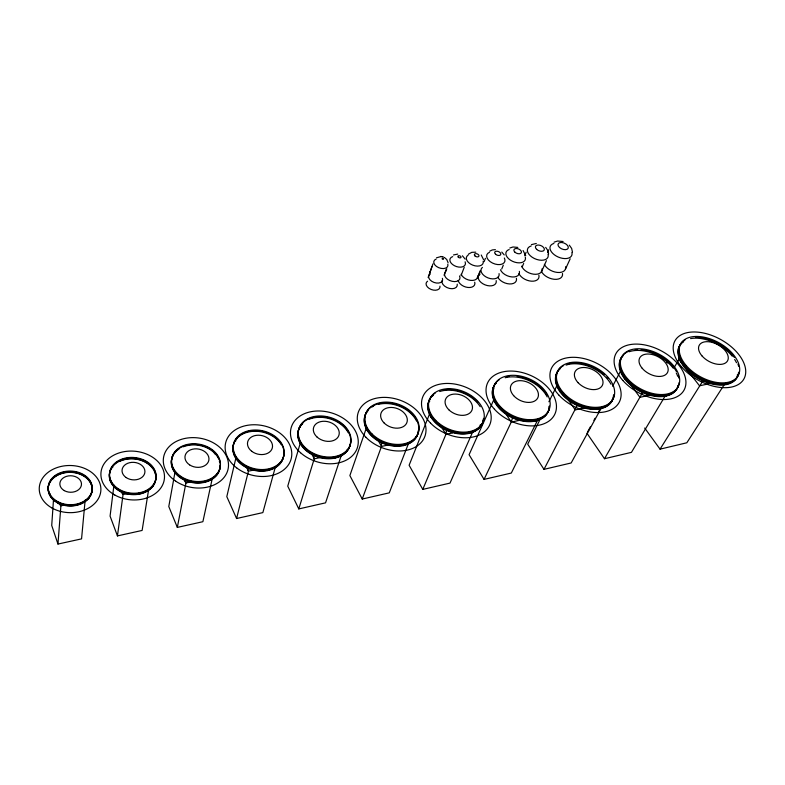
<?xml version="1.0" encoding="UTF-8"?>
<svg xmlns="http://www.w3.org/2000/svg" width="785" height="785" viewBox="0 0 785 785"><rect width="100%" height="100%" fill="white"/><g stroke="black" fill="none" stroke-linecap="round" stroke-linejoin="round"><path stroke-width="1.18" d="M53.547 498.985L51.722 525.469L57.962 544.054L81.561 538.873L85.143 500.173M57.962 544.054L60.896 505.805L60.102 503.509M113.972 485.13L110.077 516.118L117.446 535.91L142.124 530.444L148.493 490.409M117.446 535.91L123.059 494.501L122.352 492.666M446.508 430.376L445.939 434.331L422.781 489.389L449.991 483.109L472.786 431.77M174.976 472.344L168.785 506.521L177.331 527.402L202.883 521.701L212.244 478.683M177.331 527.402L185.937 482.971L185.113 481.028M235.794 458.46L226.806 496.64L236.579 518.522L262.857 512.605L275.447 466.692M236.579 518.522L248.423 471.157L247.236 467.978M300.38 442.74L287.752 486.17L298.8 508.915L325.549 502.842L341.318 455.359M512.507 417.865L511.261 422.065L484.06 479.39L469.087 454.701L494.059 399.182M298.8 508.915L314.236 458.813L313.578 455.369M366.252 428.306L349.875 475.573L362.238 499.044L389.262 492.852L408.759 442.838M431.956 266.645L429.915 272.513L432.927 263.907M428.11 277.507L430.2 271.708M362.238 499.044L381.51 446.41L381.461 442.711M445.792 271.541L446.793 268.804M444.045 275.241L446.194 269.422M461.03 275.672L464.21 267.342M484.129 261.64L485.424 258.304M477.349 277.89L480.155 270.766M478.565 275.771L479.939 272.267M429.866 413.185L409.113 465.26L422.781 489.389M501.733 269.029L503.303 265.212M524.665 255.733L526.166 252.211M522.172 267.008L523.673 263.466M577.191 405.452L543.985 469.351L527.706 444.182L540.208 419.151M547.547 252.427L548.695 249.807M541.787 271.149L546.409 260.679M565.426 269.176L570.204 258.785M537.97 419.425L511.31 473.051L484.06 479.39M548.901 401.734L557.046 385.406M587.484 432.113L590.408 426.785M593.911 420.387L595.079 418.258M598.582 411.85L599.75 409.721M612.604 386.259L620.739 370.746M601.153 408.269L571.156 462.973L543.985 469.351M642.581 392.608L604.479 458.725L586.905 433.183M674.001 367.812L678.946 359.451L678.789 355.674M665.395 395.611L631.444 452.356L604.479 458.725M644.701 428.041L660.038 449.157L702.869 380.882M724.624 384.061L686.826 442.779L660.038 449.157M85.967 500.33L89.039 497.994M468.37 254.203L471.765 252.338L475.769 252.171M151.211 487.436L152.987 486.16M436.48 257.823L441.091 256.518M216.415 474.866L217.474 474.16M489.722 251.151L492.293 249.944L495.364 249.64M279.823 462.924L281.423 461.914M346.656 450.286L348.452 449.197M415.716 437.059L416.737 436.47M479.87 425.313L480.41 425.019M480.95 424.714L482.078 424.096M547.518 411.919L548.136 411.585M612.084 399.555L612.751 399.212M737.164 375.142L737.939 374.759A32.774 19.37 28.9 0 1 696.619 377.585A32.774 19.37 28.9 0 1 683.696 341.583M554.063 242.173L557.605 241.024L563.081 241.505M531.396 244.645L536.302 243.478M509.789 248.031L513.027 246.981L517.776 247.403M453.455 254.968L457.684 254.104M519.611 420.318L511.261 422.065L506.335 414.441M585.424 407.768L575.258 409.898L568.291 399.8M650 395.169L639.922 397.288L630.021 383.845M708.61 383.875L699.513 385.788L686.875 369.598M389.792 444.683L381.51 446.41L378.282 440.601M452.435 432.977L445.939 434.331L441.906 427.609M128.083 493.461L123.059 494.501L121.057 491.852M192.021 481.715L185.937 482.971L184.308 480.057M254.683 469.862L248.423 471.157L247.157 468.449M321.526 457.302L314.236 458.813L311.724 453.897M64.095 505.147L60.896 505.805L58.6 503.42M621.632 371.158L620.788 371.325L621.396 372.159M679.79 359.285L678.946 359.451L682.234 363.661M441.68 256.577L443.633 257.078M440.611 256.479L441.975 256.607M724.957 384.277L726.547 384.503M665.268 395.983L665.994 396.101M599.043 408.563L600.348 408.818M534.134 420.819L535.301 421.084M466.83 432.888L468.88 433.448M402.391 445.34L403.284 445.625M334.047 457.832L334.802 458.126M48.856 493.265L49.975 493.696M110.293 480.999L111.431 481.47M172.533 468.566L173.671 469.087M267.086 470.264L267.724 470.558M234.45 455.908L236.138 456.752M299.801 442.789L300.9 443.397M203.393 482.157L203.904 482.461M366.713 429.689L367.772 430.337M444.398 257.47L446.783 259.541L448.127 262.808M430.818 416.953L432.329 417.993M138.641 493.343L139.661 494.069M462.424 255.792L465.152 259.119M501.782 252.073L504.206 254.919M559.715 391.401L561.039 392.549M624.261 378.311L625.066 379.116M569.302 245.136L571.637 248.423L572.461 252.083M545.673 247.383L547.851 250.493L548.607 254.006M523.085 250.523L525.724 255.645M683.725 366.34L689.534 373.003M481.244 255.017L483.521 259.59M682.901 364.505L685.54 367.89M504.873 412.164L505.363 412.92M184.563 479.743L184.838 480.381M112.746 467.467L112.54 466.918A23.314 17.869 5.2 0 0 129.044 494.305A23.314 17.869 5.2 0 0 155.302 473.62A23.314 17.869 5.2 0 0 119.428 461.501M235.52 440.395L235.706 441.013M300.125 426.697L300.292 427.354M429.434 399.948L429.689 401.37M493.588 386.75L493.902 388.938M556.447 373.748L556.614 375.269M619.983 360.443L620.101 362.013M678.485 348.255L678.623 351.415M459.539 275.967A8.036 4.995 20.4 0 1 452.14 281.315A8.036 4.995 20.4 0 1 445.075 272.68M477.663 275.996A8.782 5.416 20.9 0 1 470.706 280.402A8.782 5.416 20.9 0 1 461.138 274.24M499.054 273.602A9.498 5.809 21.5 0 1 488.201 277.959A9.498 5.809 21.5 0 1 482.412 267.4M519.366 271.355A10.205 6.182 22 0 1 512.016 276.958A10.205 6.182 22 0 1 500.457 269.775M542.023 268.823A10.882 6.515 22.6 0 1 533.545 274.181A10.882 6.515 22.6 0 1 521.672 266.086M565.622 266.704A11.559 6.829 23.2 0 1 557.213 272.424A11.559 6.829 23.2 0 1 544.368 264.349M442.397 278.341A7.291 4.563 19.8 0 1 433.938 282.404A7.291 4.563 19.8 0 1 430.435 273.877M439.973 286.162A7.242 4.573 19.8 0 1 431.122 289.459A7.242 4.573 19.8 0 1 427.58 281.216M447.813 264.182A7.369 4.543 19.8 0 1 438.589 267.626A7.369 4.543 19.8 0 1 436.136 259.099M562.482 273.533A11.5 6.849 23.2 0 1 554.092 279.274A11.5 6.849 23.2 0 1 541.326 271.227M571.912 252.456A11.677 6.8 23.1 0 1 564.837 258.589A11.677 6.8 23.1 0 1 551.443 251.887A11.677 6.8 23.1 0 1 553.906 243.448M538.873 275.201A10.823 6.525 22.6 0 1 531.239 281.167A10.823 6.525 22.6 0 1 518.924 273.543M548.038 254.134A11 6.476 22.6 0 1 541.581 260.267A11 6.476 22.6 0 1 528.766 254.055A11 6.476 22.6 0 1 531.2 245.97M516.412 278.302A10.146 6.192 22.1 0 1 509.426 283.944A10.146 6.192 22.1 0 1 497.827 277.252M525.302 257.068A10.313 6.152 22 0 1 519.238 262.857A10.313 6.152 22 0 1 507.257 257.245A10.313 6.152 22 0 1 509.171 249.522M496.189 280.598A9.449 5.819 21.5 0 1 485.071 284.857A9.449 5.819 21.5 0 1 480.008 274.151M504.343 258.01A9.597 5.78 21.5 0 1 500.231 264.545A9.597 5.78 21.5 0 1 488.388 260.002A9.597 5.78 21.5 0 1 489.477 252.319M474.719 282.207A8.733 5.426 20.9 0 1 467.958 287.467A8.733 5.426 20.9 0 1 458.214 280.471M483.187 261.111A8.88 5.397 20.9 0 1 472.688 265.124A8.88 5.397 20.9 0 1 468.135 255.135M457.243 284.209A7.997 5.004 20.4 0 1 449.481 288.429A7.997 5.004 20.4 0 1 442.024 280.775M465.112 261.807A8.125 4.975 20.3 0 1 460.923 267.135A8.125 4.975 20.3 0 1 451.032 262.995A8.125 4.975 20.3 0 1 452.709 256.616M738.577 372.208A32.784 19.37 28.9 0 1 698.984 378.272A32.784 19.37 28.9 0 1 683.274 341.573M690.584 338.61A32.784 19.37 28.9 0 1 732.287 356.233M734.652 359.471A32.784 19.37 28.9 0 1 736.497 362.748M738.92 372.826A32.803 19.36 28.9 0 1 697.394 376.221A32.803 19.36 28.9 0 1 685.119 339.866M695.716 337.344A32.803 19.36 28.9 0 1 734.358 357.44M737.92 364.024A32.803 19.36 28.9 0 1 738.616 366.281M155.283 473.051A23.324 17.869 5.3 0 1 128.24 493.834A23.324 17.869 5.3 0 1 113.707 465.309A23.324 17.869 5.3 0 1 152.849 468.272M179.127 448.912A24.561 18.722 9.4 0 0 185.898 480.371A24.561 18.722 9.4 0 0 220.183 465.662A24.551 18.722 9.4 0 1 191.04 482.333A24.551 18.722 9.4 0 1 173.112 455.477M183.278 446.793A24.561 18.722 9.4 0 1 218.75 459.029M214.325 453.279A24.551 18.722 9.4 0 1 215.041 454.005M219.339 461.08A24.551 18.722 9.4 0 1 219.604 461.972M283.856 453.033A25.768 19.39 13.3 0 1 249.542 468.547A25.768 19.39 13.3 0 1 239.543 435.979A25.768 19.39 13.3 0 1 281.315 444.742M283.719 455.094A25.758 19.39 13.3 0 1 250.513 469.312A25.758 19.39 13.3 0 1 236.756 438.815M350.542 439.983A26.876 19.831 17 0 1 317.189 456.389A26.876 19.831 17 0 1 302.608 423.419M309.172 419.239A26.876 19.831 17 0 1 348.304 432.771M350.257 444.222A26.867 19.831 17 0 1 314.481 455.781A26.867 19.831 17 0 1 302.725 423.596M418.415 431.377A27.936 20.067 20.2 0 1 383.384 443.064A27.936 20.067 20.2 0 1 367.625 410.84M372.198 406.915A27.936 20.067 20.2 0 1 373.601 406.139M378.291 404.412A27.936 20.067 20.2 0 1 416.541 421.005M418.395 430.278A27.926 20.067 20.2 0 1 383.718 443.672A27.926 20.067 20.2 0 1 367.979 410.673M483.56 418.866A28.986 20.174 22.8 0 1 446.645 429.915A28.986 20.174 22.8 0 1 432.82 395.434M439.688 391.538A28.986 20.174 22.8 0 1 480.224 406.718M483.864 418.317A29.006 20.174 22.8 0 1 445.262 428.384A29.006 20.174 22.8 0 1 435.184 393.118M443.329 389.959A29.006 20.174 22.8 0 1 477.741 402.293M483.403 418.847A28.976 20.174 22.8 0 1 448.814 431.348A28.976 20.174 22.8 0 1 430.504 398.24M432.535 395.974A28.976 20.174 22.8 0 1 433.32 395.297M549.402 406.247A29.987 20.116 24.9 0 1 513.645 417.826A29.987 20.116 24.9 0 1 495.806 383.217M505.197 377.722A29.987 20.116 24.9 0 1 547.184 396.935M548.96 409.809A30.007 20.116 24.9 0 1 508.592 414.303A30.007 20.116 24.9 0 1 499.172 379.783M507.238 376.594A30.007 20.116 24.9 0 1 509.494 376.27M517.187 376.388A30.007 20.116 24.9 0 1 546.929 395.041M549.186 406.237A29.977 20.116 24.9 0 1 512.85 418.022A29.977 20.116 24.9 0 1 496.512 382.707M613.742 395.277A30.949 19.949 26.6 0 1 575.425 404.01A30.949 19.949 26.6 0 1 560.598 368.096M566.083 365.103A30.949 19.949 26.6 0 1 611.034 384.297M614.076 395.316A30.968 19.949 26.6 0 1 573.285 401.841A30.968 19.949 26.6 0 1 563.64 365.555M567.653 363.955A30.968 19.949 26.6 0 1 604.195 374.612M606.785 377.153A30.968 19.949 26.6 0 1 607.933 378.458M613.536 394.904A30.939 19.959 26.6 0 1 576.141 404.962A30.939 19.959 26.6 0 1 559.891 368.97M678.338 385.337A31.861 19.654 27.9 0 1 639.765 390.596A31.861 19.654 27.9 0 1 622.848 355.723M629.227 351.729A31.861 19.654 27.9 0 1 673.177 368.136M676.268 372.944A31.861 19.654 27.9 0 1 677.661 376.182M679.143 382.462A31.881 19.654 27.9 0 1 637.332 388.124A31.881 19.654 27.9 0 1 628.805 351.248M635.173 349.747A31.881 19.654 27.9 0 1 637.606 349.61M641.119 349.727A31.881 19.654 27.9 0 1 676.356 371.442M678.279 375.838A31.881 19.654 27.9 0 1 678.868 378.076M678.142 385.386A31.851 19.654 27.9 0 1 639.216 390.94A31.851 19.654 27.9 0 1 623.172 355.615M666.485 362.062A31.851 19.654 27.9 0 1 667.564 362.984M443.417 258.854C442.043 260.551 441.347 256.724 443.417 258.854M559.519 247.491A5.475 3.169 23.1 0 0 568.163 248.266A5.475 3.169 23.1 0 0 561.766 242.496A5.475 3.169 23.1 0 0 559.519 247.491M536.665 249.385A4.73 2.777 22.5 0 0 544.211 250.052A4.73 2.777 22.5 0 0 538.736 245.048A4.73 2.777 22.5 0 0 536.665 249.385M514.921 252.171A3.984 2.365 22 0 0 521.309 252.731A3.984 2.365 22 0 0 516.756 248.511A3.984 2.365 22 0 0 514.921 252.171M495.61 254.281A3.209 1.923 21.4 0 0 500.722 254.536A3.209 1.923 21.4 0 0 496.895 251.21A3.209 1.923 21.4 0 0 495.61 254.281M475.033 255.979A2.433 1.472 20.8 0 0 478.928 256.175A2.433 1.472 20.8 0 0 476.063 253.653A2.433 1.472 20.8 0 0 475.033 255.979M458.371 257.274A1.629 0.991 20.3 0 0 460.991 257.401A1.629 0.991 20.3 0 0 459.088 255.704A1.629 0.991 20.3 0 0 458.371 257.274M702.143 356.066A16.161 9.459 28.8 0 0 727.459 361.012A16.161 9.459 28.8 0 0 710.621 342.034A16.161 9.459 28.8 0 0 702.143 356.066M686.276 365.584A32.833 19.36 28.9 0 0 737.871 376.123A32.833 19.36 28.9 0 0 704.302 337.256A32.833 19.36 28.9 0 0 686.276 365.584M681.714 367.046A39.397 23.226 28.9 0 0 743.581 379.518A39.397 23.226 28.9 0 0 703.115 332.928A39.397 23.226 28.9 0 0 681.714 367.046M64.291 490.615A10.823 8.252 1.4 0 0 81.434 484.983A10.823 8.252 1.4 0 0 66.264 476.426A10.823 8.252 1.4 0 0 64.291 490.615M57.688 502.645A22.019 16.838 1.2 0 0 92.12 490.419A22.019 16.838 1.2 0 0 60.72 473.61A22.019 16.838 1.2 0 0 57.688 502.645M57.374 501.968A22.029 16.838 1.2 0 0 92.13 490.272A22.029 16.838 1.2 0 0 61.142 472.982A22.029 16.838 1.2 0 0 57.374 501.968M58.061 501.792A22.039 16.838 1.3 0 0 92.247 489.143A22.039 16.838 1.3 0 0 60.465 472.707A22.039 16.838 1.3 0 0 58.061 501.792M57.962 503.106A22.009 16.838 1.2 0 0 92.11 490.448A22.009 16.838 1.2 0 0 60.367 474.022A22.009 16.838 1.2 0 0 57.962 503.106M52.203 508.14A30.831 23.579 1.2 0 0 100.755 491.577A30.831 23.579 1.2 0 0 57.236 467.526A30.831 23.579 1.2 0 0 52.203 508.14M126.15 477.555A11.471 8.753 5.4 0 0 144.764 473.051A11.471 8.753 5.4 0 0 129.535 462.718A11.471 8.753 5.4 0 0 126.15 477.555M117.936 489.163A23.334 17.869 5.3 0 0 155.715 479.704A23.334 17.869 5.3 0 0 124.55 458.823A23.334 17.869 5.3 0 0 117.936 489.163M119.585 489.565A23.354 17.869 5.3 0 0 156.048 477.643A23.354 17.869 5.3 0 0 122.803 458.774A23.354 17.869 5.3 0 0 119.585 489.565M114.787 495.011A31.851 24.374 5.3 0 0 164.408 478.556A31.851 24.374 5.3 0 0 118.918 452.984A31.851 24.374 5.3 0 0 114.787 495.011M189.597 464.877A12.089 9.175 9.5 0 0 208.869 460.177A12.089 9.175 9.5 0 0 192.423 449.236A12.089 9.175 9.5 0 0 189.597 464.877M181.041 477.201A24.57 18.722 9.4 0 0 220.114 467.33A24.57 18.722 9.4 0 0 186.477 445.232A24.57 18.722 9.4 0 0 181.041 477.201M180.776 476.338A24.59 18.722 9.4 0 0 220.183 467.075A24.59 18.722 9.4 0 0 187.036 444.516A24.59 18.722 9.4 0 0 180.776 476.338M175.722 481.185A32.793 24.973 9.4 0 0 228.17 468.635A32.793 24.973 9.4 0 0 183.798 438.687A32.793 24.973 9.4 0 0 175.722 481.185M251.691 451.257A12.688 9.498 13.3 0 0 272.277 448.068A12.688 9.498 13.3 0 0 256.038 435.381A12.688 9.498 13.3 0 0 251.691 451.257M241.79 463.542A25.777 19.399 13.3 0 0 283.552 456.693A25.777 19.399 13.3 0 0 250.307 431.043A25.777 19.399 13.3 0 0 241.79 463.542M241.505 462.532A25.797 19.399 13.3 0 0 283.611 456.477A25.797 19.399 13.3 0 0 251.043 430.298A25.797 19.399 13.3 0 0 241.505 462.532M236.658 467.87A33.716 25.365 13.3 0 0 291.196 458.705A33.716 25.365 13.3 0 0 247.53 425.293A33.716 25.365 13.3 0 0 236.658 467.87M317.081 437.068A13.237 9.714 17 0 0 338.806 435.606A13.237 9.714 17 0 0 322.978 421.29A13.237 9.714 17 0 0 317.081 437.068M305.865 449.079A26.896 19.831 17 0 0 349.933 445.723A26.896 19.831 17 0 0 317.523 416.747A26.896 19.831 17 0 0 305.865 449.079M306.562 448.814A26.916 19.841 17 0 0 350.336 444.546A26.916 19.841 17 0 0 317.071 416.099A26.916 19.841 17 0 0 306.562 448.814M300.586 452.778A34.589 25.512 17 0 0 357.185 448.255A34.589 25.512 17 0 0 315.315 411.104A34.589 25.512 17 0 0 300.586 452.778M383.924 422.781A13.757 9.822 20.2 0 0 406.61 423.213A13.757 9.822 20.2 0 0 391.391 407.444A13.757 9.822 20.2 0 0 383.924 422.781M371.423 434.331A27.956 20.067 20.2 0 0 417.453 434.811A27.956 20.067 20.2 0 0 386.249 402.833A27.956 20.067 20.2 0 0 371.423 434.331M372.08 434.007A27.966 20.067 20.2 0 0 417.914 433.683A27.966 20.067 20.2 0 0 385.916 402.097A27.966 20.067 20.2 0 0 372.08 434.007M366.036 437.392A35.413 25.424 20.2 0 0 424.302 437.785A35.413 25.424 20.2 0 0 384.572 397.377A35.413 25.424 20.2 0 0 366.036 437.392M448.824 409.77A14.277 9.871 22.8 0 0 471.922 410.29A14.277 9.871 22.8 0 0 455.594 394.06A14.277 9.871 22.8 0 0 448.824 409.77M435.714 420.348A29.025 20.174 22.8 0 0 482.932 422.193A29.025 20.174 22.8 0 0 450.57 388.712A29.025 20.174 22.8 0 0 435.714 420.348M430.582 423.135A36.287 25.228 22.8 0 0 489.555 425.234A36.287 25.228 22.8 0 0 448.912 383.463A36.287 25.228 22.8 0 0 430.582 423.135M513.655 395.65A14.778 9.842 24.9 0 0 537.597 398.211A14.778 9.842 24.9 0 0 522.025 380.764A14.778 9.842 24.9 0 0 513.655 395.65M500.32 406.561A30.026 20.116 24.9 0 0 548.715 410.526A30.026 20.116 24.9 0 0 515.951 375.416A30.026 20.116 24.9 0 0 500.32 406.561M494.471 409.24A37.072 24.855 24.9 0 0 554.436 414.961A37.072 24.855 24.9 0 0 514.823 371.256A37.072 24.855 24.9 0 0 494.471 409.24M578.084 382.688A15.249 9.754 26.5 0 0 602.34 385.386A15.249 9.754 26.5 0 0 585.688 367.596A15.249 9.754 26.5 0 0 578.084 382.688M563.581 392.843A30.998 19.949 26.6 0 0 613.085 398.966A30.998 19.949 26.6 0 0 579.987 362.425A30.998 19.949 26.6 0 0 563.581 392.843M558.753 394.933A37.886 24.384 26.6 0 0 619.228 402.234A37.886 24.384 26.6 0 0 578.584 357.626A37.886 24.384 26.6 0 0 558.753 394.933M642.189 368.273A15.7 9.606 27.8 0 0 667.181 373.071A15.7 9.606 27.8 0 0 651.403 354.359A15.7 9.606 27.8 0 0 642.189 368.273M627.509 378.674A31.91 19.645 27.9 0 0 678.005 387.005A31.91 19.645 27.9 0 0 644.632 349.247A31.91 19.645 27.9 0 0 627.509 378.674M622.819 380.44A38.632 23.785 27.9 0 0 683.921 390.341A38.632 23.785 27.9 0 0 643.337 344.684A38.632 23.785 27.9 0 0 622.819 380.44"/></g></svg>
